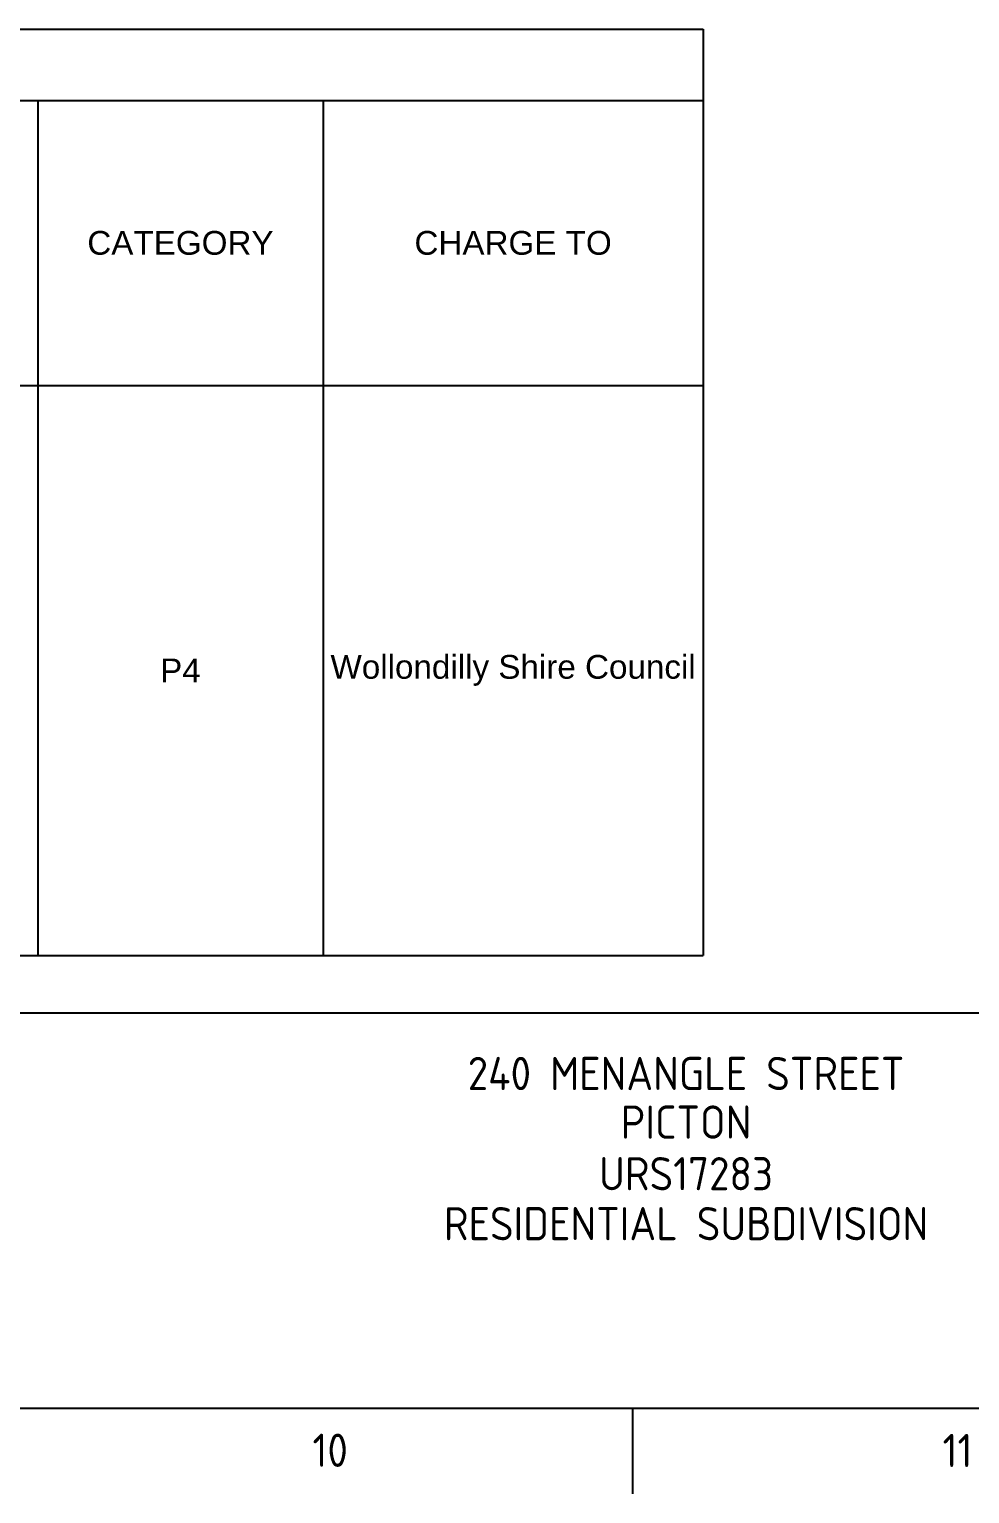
# Paper-space layout 'A1_SHEET 2' of a CAD drawing. Header units: metres, sheet in millimetres. Extents: x -9 to 825, y -5 to 581.
# Drawn here: x 606.5 to 705.5, y -5.3 to 148.8 of the extents above; entities that cross this region are included whole.
import ezdxf
from ezdxf.enums import TextEntityAlignment as Align

# ---------------------------------------------------------------- set-up
doc = ezdxf.new("R2010")
doc.units = ezdxf.units.M
doc.layers.get('0').update_dxf_attribs({"color": 6})
doc.layers.add('Notes', color=7, linetype='Continuous')
doc.layers.add('SupportsUG_SP_EXT', color=7, linetype='Continuous')
doc.styles.add('iecISOCP', font='isocp.shx')
doc.styles.get("Standard").update_dxf_attribs({"font": 'arial.ttf'})

# ---------------------------------------------------------------- blocks, each defined once
blk = doc.blocks.new('A1_FRAME_TITLE')
at = {"layer": 'Notes', "linetype": 'Continuous'}
blk.add_line((678.72, 5.97), (678.72, -3.03), dxfattribs=at)
at = {"layer": 'Notes', "color": 3, "linetype": 'Continuous', "flags": 128}
for points in [[(123.8, 47.62), (824.37, 47.62)], [(123.8, 5.97), (824.37, 5.97)]]:
    blk.add_lwpolyline(points, dxfattribs=at)
blk.add_attdef('DRAFT_NUM', (29.9, 23.29), '', height=2.5, rotation=90)
at = {"layer": 'Notes', "color": 7, "style": 'iecISOCP'}
for s, p in [('10', (645.06, -0.2)), ('11', (711.36, -0.22))]:
    blk.add_text(s, height=3.5, dxfattribs=at).set_placement(p)
at = {"layer": 'Notes', "color": 7, "style": 'iecISOCP', "flags": 8}
blk.add_attdef('VERSION_NO', text='', height=2.5, rotation=90, dxfattribs=at).set_placement((302.04, 43.81), align=Align.MIDDLE_CENTER)
at = {"layer": 'Notes', "color": 7, "style": 'iecISOCP'}
for tag, p in [('CAP_NO', (513.19, 43.46)), ('IE_NUM', (513.05, 37.81)), ('REF_No_1', (335.24, 32.31)), ('REF_1', (362.52, 32.31)), ('GEN_WO', (441.71, 31.76)), ('HV_SWITCH', (513.46, 32.16)), ('REF_No_2', (335.24, 26.31)), ('REF_2', (362.52, 26.31)), ('OH_WO', (441.71, 25.81)), ('UBD_REF', (513.05, 25.83)), ('REF_No_3', (335.24, 20.31)), ('REF_3', (362.52, 20.31)), ('UG_WO', (441.71, 20.05)), ('GIS_MAP_No', (513.05, 20.04)), ('REF_No_4', (335.24, 14.31)), ('REF_4', (362.52, 14.31)), ('SUB_WO', (441.71, 13.81)), ('HV_OP_DIAG', (513.33, 14.2)), ('LGA', (512.95, 7.78))]:
    blk.add_attdef(tag, p, '', height=2.5, dxfattribs=at)
at = {"layer": 'Notes', "style": 'iecISOCP'}
for tag, p in [('T1', (684.37, 39.47)), ('T2', (684.37, 34.35)), ('T3', (684.37, 28.92)), ('T4', (684.37, 23.66)), ('T5', (684.37, 18.23)), ('T6', (684.37, 12.97))]:
    blk.add_attdef(tag, text='', height=3.5, dxfattribs=at).set_placement(p, align=Align.CENTER)
at = {"layer": 'Notes', "color": 7, "style": 'iecISOCP'}
for tag, p in [('scale', (567.76, 33.27)), ('DRAWN', (567.76, 24.93)), ('DATE', (567.76, 16.88)), ('CHD', (567.76, 8.37)), ('DESIGN', (605.62, 9.15))]:
    blk.add_attdef(tag, text='', height=2.5, dxfattribs=at).set_placement(p, align=Align.CENTER)
at = {"layer": 'Notes', "color": 4, "style": 'iecISOCP'}
blk.add_attdef('NUM', text='', height=7, dxfattribs=at).set_placement((792.37, 20.12), align=Align.MIDDLE_CENTER)
at = {"layer": 'Notes', "color": 1, "style": 'iecISOCP'}
blk.add_attdef('REV', text='', height=5, dxfattribs=at).set_placement((820.05, 17.1), align=Align.CENTER)
at = {"layer": 'Notes', "color": 7, "style": 'iecISOCP'}
for tag, p in [('NS', (790.71, 8.12)), ('SHTS', (805.41, 8.12))]:
    blk.add_attdef(tag, text='', height=2.5, dxfattribs=at).set_placement(p, align=Align.MIDDLE)
at = {"layer": 'Notes', "style": 'iecISOCP'}
blk.add_attdef('ExportID', (9.08, 2.39), '', height=2.5, dxfattribs=at)
at = {"layer": 'Notes', "style": 'iecISOCP', "flags": 1}
for tag, p in [('ProjectType', (14.17, -26.8)), ('ProjectNumber', (23.56, -26.82)), ('DrawingNumber', (35.51, -26.8)), ('ProjectDescription', (47.56, -26.83)), ('ExportDate', (60.28, -26.79)), ('ExportUserName', (69.15, -26.8)), ('DesignerCompanyName', (81.48, -26.79)), ('ExportAreaOfInterest', (97.1, -26.81)), ('GIS_SUCCESS', (112, -26.78)), ('CAD_SUCCESS', (121.79, -26.78)), ('DEPOTCODE', (132.11, -26.88)), ('ExportCategories', (140.08, -26.8)), ('Comments', (154.38, -26.88))]:
    blk.add_attdef(tag, p, '', height=1, dxfattribs=at)
blk = doc.blocks.new('*T163')
at = {"layer": 'Notes', "color": 0, "linetype": 'ByBlock', "lineweight": -2, "transparency": 16777216}
for p, q in [((0, 0), (665, 0)), ((0, 0), (0, -97.5)), ((665, 0), (665, -97.5)), ((0, -7.5), (665, -7.5)), ((30, -7.5), (30, -97.5)), ((70, -7.5), (70, -97.5)), ((110, -7.5), (110, -97.5)), ((150, -7.5), (150, -97.5)), ((280, -7.5), (280, -97.5)), ((460, -7.5), (460, -97.5)), ((570, -7.5), (570, -97.5)), ((595, -7.5), (595, -97.5)), ((625, -7.5), (625, -97.5)), ((70, -15), (570, -15)), ((190, -15), (190, -97.5)), ((220, -15), (220, -97.5)), ((240, -15), (240, -97.5)), ((320, -15), (320, -97.5)), ((350, -15), (350, -97.5)), ((400, -15), (400, -97.5)), ((420, -15), (420, -97.5)), ((500, -15), (500, -97.5)), ((530, -15), (530, -97.5)), ((0, -37.5), (665, -37.5)), ((0, -52.5), (30, -52.5)), ((70, -52.5), (150, -52.5)), ((0, -67.5), (30, -67.5)), ((70, -67.5), (150, -67.5)), ((0, -82.5), (30, -82.5)), ((70, -82.5), (150, -82.5)), ((0, -97.5), (665, -97.5))]:
    blk.add_line(p, q, dxfattribs=at)
at = {"layer": 'Notes', "color": 0, "lineweight": 0, "transparency": 16777216, "char_height": 2.5, "attachment_point": 5}
for s, insert, width in [('LIGHTING EQUIPMENT & BILLING SCHEDULE', (332.5, -3.75), 662), ('SL NUMBER', (90, -11.25), 37), ('SUPPORT NUMBER', (130, -11.25), 37), ('LUMINAIRE', (215, -11.25), 127), ('COLUMN/POLE', (370, -11.25), 177), ('BRACKET/OUTREACH', (515, -11.25), 107), ('ITEM ID', (15, -22.5), 27), ('STATE', (50, -22.5), 37), ('UPCAST', (582.5, -22.5), 22), ('CATEGORY', (610, -22.5), 27), ('CHARGE TO', (645, -22.5), 37), ('FOOTING (BOLT/FOUNDATION)', (375, -26.25), 47), ('QTY', (230, -26.25), 17), ('QTY', (410, -26.25), 17), ('NEW', (90, -26.25), 37), ('NEW', (130, -26.25), 37), ('DESCRIPTION', (170, -26.25), 37), ('PART NO', (205, -26.25), 27), ('RATE CODE', (260, -26.25), 37), ('DESCRIPTION', (300, -26.25), 37), ('PART NO', (335, -26.25), 27), ('RATE CODE', (440, -26.25), 37), ('DESCRIPTION', (480, -26.25), 37), ('PART NO', (515, -26.25), 27), ('RATE CODE', (550, -26.25), 37), ('L1', (15, -45), 27), ('264026', (90, -45), 37), ('920476', (130, -45), 37), ('L2', (15, -60), 27), ('264027', (90, -60), 37), ('920477', (130, -60), 37), ('IE 3.0 PCS /  25 (STOCKCODE 1545201)', (515, -67.5), 27), ('Street LED 18W JLA99G03L22', (205, -67.5), 27), (' 5.5m SLIMLINE COLUMN', (300, -67.5), 37), ('3.0m Curved Outreach for Minor Columns', (480, -67.5), 37), ('New', (50, -67.5), 37), ('STREET LED 18W', (170, -67.5), 37), ('3', (230, -67.5), 17), ('885', (260, -67.5), 37), ('IE-SL 5.5m', (335, -67.5), 27), ('Type 2 / Type 2', (375, -67.5), 47), ('3', (410, -67.5), 17), ('995', (440, -67.5), 37), ('991', (550, -67.5), 37), ('5°', (582.5, -67.5), 22), ('P4', (610, -67.5), 27), ('Wollondilly Shire Council', (645, -67.5), 37), ('L3', (15, -75), 27), ('264028', (90, -75), 37), ('920478', (130, -75), 37)]:
    blk.add_mtext(s, dxfattribs=dict(at, insert=insert, width=width))

psp = doc.layouts.new('A1_SHEET 2')

# ---------------------------------------------------------------- block references
psp.add_blockref('*T163', (12.43, 148.84))
at = {"layer": 'SupportsUG_SP_EXT'}
ref = psp.add_blockref('A1_FRAME_TITLE', (-8.74, -2.32), dxfattribs=at)
ref.add_attrib('T1', '240 MENANGLE STREET', dxfattribs={"layer": 'Notes', "height": 3.5, "style": 'iecISOCP'}).set_placement((675.63, 37.15), align=Align.CENTER)
ref.add_attrib('T2', 'PICTON', dxfattribs={"layer": 'Notes', "height": 3.5, "style": 'iecISOCP'}).set_placement((675.63, 32.03), align=Align.CENTER)
ref.add_attrib('T3', 'URS17283', dxfattribs={"layer": 'Notes', "height": 3.5, "style": 'iecISOCP'}).set_placement((675.63, 26.6), align=Align.CENTER)
ref.add_attrib('T4', 'RESIDENTIAL SUBDIVISION', dxfattribs={"layer": 'Notes', "height": 3.5, "style": 'iecISOCP'}).set_placement((675.63, 21.34), align=Align.CENTER)

doc.saveas('drawing.dxf')
